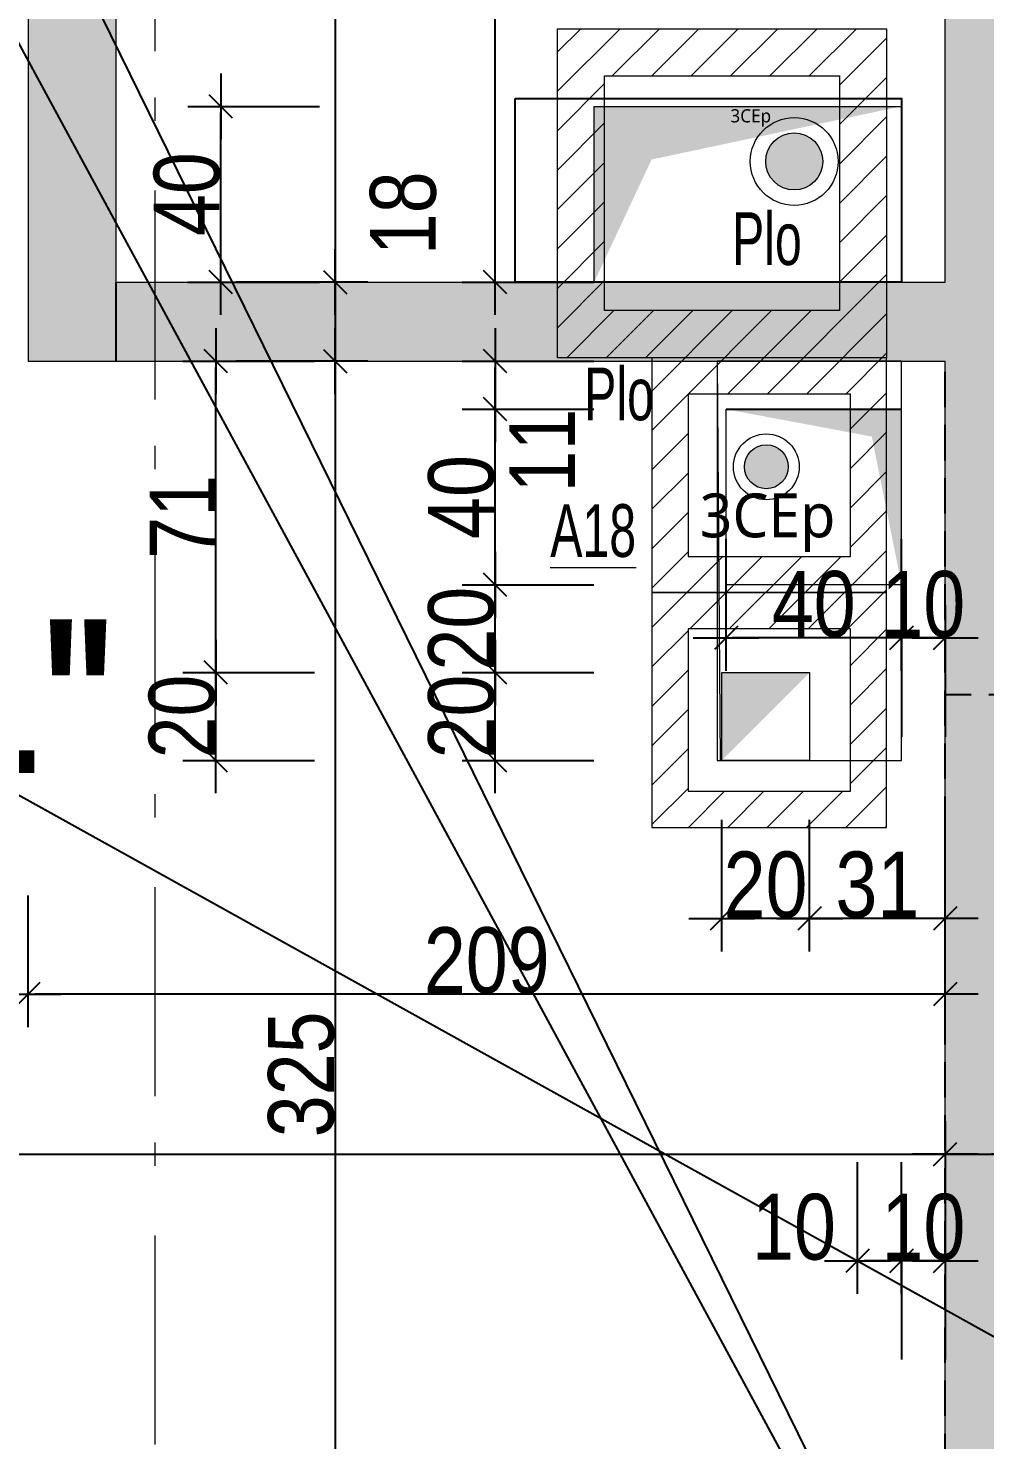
# Model space of a CAD drawing. Header units: centimetres. Extents: x -10252 to 0, y 2374 to 6574.
# Drawn here: x -6793.7 to -6575.7, y 4379.6 to 4701.3 of the extents above; entities that cross this region are included whole.
import ezdxf
from ezdxf.enums import TextEntityAlignment as Align

# ---------------------------------------------------------------- set-up
doc = ezdxf.new("R2010")
doc.units = ezdxf.units.CM
doc.header["$LTSCALE"] = 12.7
doc.header["$PDMODE"] = 1
doc.header["$PDSIZE"] = -2
doc.linetypes.add('CACHEX2', pattern=[19.05, 12.7, -6.35])
doc.linetypes.add('Style de ligne -6', pattern=[2.08328, 1.25, -0.41656, 0.13886, -0.27786])
for name, color, linetype in [('01_cote_gen', 4, 'Continuous'), ('01_murs_sup', 2, 'CACHEX2'), ('01_poch_murs', 253, 'Continuous'), ('01_poch_poteaux', 250, 'Continuous'), ('01_resv', 32, 'Continuous'), ('01_texte', 230, 'Continuous'), ('AA_COTES', 2, 'Continuous'), ('prlm-GT', 242, 'Continuous')]:
    doc.layers.add(name, color=color, linetype=linetype)
for name, color, linetype, lineweight in [('01_murs_coup', 5, 'Continuous', 60), ('01_résv', 32, 'Continuous', 9), ('B Général', 7, 'Continuous', 5)]:
    doc.layers.add(name, color=color, linetype=linetype, lineweight=lineweight)
doc.styles.add('impact', font='impact.ttf')
doc.styles.add('prlm-chauff', font='trebucbi.ttf', dxfattribs={"height": 18})
doc.styles.add('STYLE2', font='ARIALN.TTF')
doc.dimstyles.new('JB50', dxfattribs={"dimscale": 0.1, "dimtxt": 150, "dimasz": 15, "dimexe": 0.1, "dimexo": 0.1, "dimgap": 0.09, "dimtad": 1, "dimdec": 1, "dimdsep": 46, "dimtxsty": 'STYLE2', "dimblk1": 'BOND_G', "dimblk2": 'BOND_D', "dimsah": 1, "dimcen": 1.5, "dimdle": 0.01, "dimse1": 1, "dimse2": 1, "dimclrd": 4, "dimclre": 2, "dimclrt": 6, "dimazin": 2, "dimtfac": 2.333333, "dimtdec": 1, "dimtix": 1, "dimtmove": 2, "dimatfit": 3, "dimldrblk": 'BOND_G', "dimfxl": 1, "dimtolj": 1, "dimtzin": 0, "dimarcsym": 0})

# ---------------------------------------------------------------- blocks, each defined once
blk = doc.blocks.new('BOND_G')
at = {"layer": 'AA_COTES', "color": 0}
for p, q in [((0, -5), (0, 15)), ((5, 0), (-5, 0)), ((1.77, 1.77), (-1.77, -1.77))]:
    blk.add_line(p, q, dxfattribs=at)
blk = doc.blocks.new('BOND_D')
at = {"layer": 'AA_COTES', "color": 0}
for p, q in [((0, 5), (0, -15)), ((5, 0), (-5, 0)), ((-1.77, -1.77), (1.77, 1.77))]:
    blk.add_line(p, q, dxfattribs=at)
blk = doc.blocks.new('*D1576')
at = {"layer": '01_cote_gen', "color": 4, "lineweight": -2, "transparency": 16777216}
blk.add_line((-7378.25, 4444.72), (-6586.24, 4444.72), dxfattribs=at)
at = {"layer": 'Defpoints', "color": 0, "transparency": 16777216}
for p in [(-7379.75, 4468.4), (-6584.74, 4444.72), (-6584.74, 4444.72)]:
    blk.add_point(p, dxfattribs=at)
at = {"layer": '01_cote_gen', "color": 4, "lineweight": -2, "transparency": 16777216, "xscale": 1.5, "yscale": 1.5, "zscale": 1.5, "rotation": 180}
blk.add_blockref('BOND_G', (-7379.75, 4444.72), dxfattribs=at)
at = {"layer": '01_cote_gen', "color": 4, "lineweight": -2, "transparency": 16777216, "xscale": 1.5, "yscale": 1.5, "zscale": 1.5}
blk.add_blockref('BOND_D', (-6584.74, 4444.72), dxfattribs=at)
at = {"layer": '01_cote_gen', "color": 6, "transparency": 16777216, "insert": (-6982.25, 4452.39), "char_height": 15, "attachment_point": 5, "style": 'STYLE2'}
blk.add_mtext('\\A1;795', dxfattribs=at)
blk = doc.blocks.new('*D1577')
at = {"layer": '01_cote_gen', "color": 4, "lineweight": -2, "transparency": 16777216}
blk.add_line((-6583.24, 4444.72), (-6568.24, 4444.72), dxfattribs=at)
at = {"layer": 'Defpoints', "color": 0, "transparency": 16777216}
for p in [(-6566.74, 4479.59), (-6584.74, 4444.72), (-6566.74, 4444.72)]:
    blk.add_point(p, dxfattribs=at)
at = {"layer": '01_cote_gen', "color": 4, "lineweight": -2, "transparency": 16777216, "xscale": 1.5, "yscale": 1.5, "zscale": 1.5, "rotation": 180}
blk.add_blockref('BOND_G', (-6584.74, 4444.72), dxfattribs=at)
at = {"layer": '01_cote_gen', "color": 4, "lineweight": -2, "transparency": 16777216, "xscale": 1.5, "yscale": 1.5, "zscale": 1.5}
blk.add_blockref('BOND_D', (-6566.74, 4444.72), dxfattribs=at)
at = {"layer": '01_cote_gen', "color": 6, "transparency": 16777216, "insert": (-6544.15, 4430.11), "char_height": 15, "attachment_point": 5, "style": 'STYLE2'}
blk.add_mtext('\\A1;18', dxfattribs=at)
blk = doc.blocks.new('*D1592')
at = {"layer": '01_cote_gen', "color": 4, "lineweight": -2, "transparency": 16777216}
blk.add_line((-6723.81, 5468.71), (-6723.81, 4644.94), dxfattribs=at)
at = {"layer": 'Defpoints', "color": 0, "transparency": 16777216}
for p in [(-6773.74, 5470.21), (-6727.79, 4643.44), (-6723.81, 4643.44)]:
    blk.add_point(p, dxfattribs=at)
at = {"layer": '01_cote_gen', "color": 4, "lineweight": -2, "transparency": 16777216, "xscale": 1.5, "yscale": 1.5, "zscale": 1.5}
for name, p, rotation in [('BOND_G', (-6723.81, 5470.21), 90), ('BOND_D', (-6723.81, 4643.44), 270)]:
    blk.add_blockref(name, p, dxfattribs=dict(at, rotation=rotation))
at = {"layer": '01_cote_gen', "color": 6, "transparency": 16777216, "insert": (-6731.48, 5056.83), "char_height": 15, "attachment_point": 5, "rotation": 90, "style": 'STYLE2'}
blk.add_mtext('\\A1;826.8', dxfattribs=at)
blk = doc.blocks.new('*D1593')
at = {"layer": '01_cote_gen', "color": 4, "lineweight": -2, "transparency": 16777216}
blk.add_line((-6723.81, 4641.94), (-6723.81, 4626.94), dxfattribs=at)
at = {"layer": 'Defpoints', "color": 0, "transparency": 16777216}
for p in [(-6727.79, 4643.44), (-6723.81, 4625.44), (-6723.81, 4625.44)]:
    blk.add_point(p, dxfattribs=at)
at = {"layer": '01_cote_gen', "color": 4, "lineweight": -2, "transparency": 16777216, "xscale": 1.5, "yscale": 1.5, "zscale": 1.5}
for name, p, rotation in [('BOND_G', (-6723.81, 4643.44), 90), ('BOND_D', (-6723.81, 4625.44), 270)]:
    blk.add_blockref(name, p, dxfattribs=dict(at, rotation=rotation))
at = {"layer": '01_cote_gen', "color": 6, "transparency": 16777216, "insert": (-6708.25, 4659.1), "char_height": 15, "attachment_point": 5, "rotation": 90, "style": 'STYLE2'}
blk.add_mtext('\\A1;18', dxfattribs=at)
blk = doc.blocks.new('*D1594')
at = {"layer": '01_cote_gen', "color": 4, "lineweight": -2, "transparency": 16777216}
blk.add_line((-6723.81, 4623.94), (-6723.81, 4301.89), dxfattribs=at)
at = {"layer": 'Defpoints', "color": 0, "transparency": 16777216}
for p in [(-6723.81, 4625.44), (-6756.02, 4300.39), (-6723.81, 4300.39)]:
    blk.add_point(p, dxfattribs=at)
at = {"layer": '01_cote_gen', "color": 4, "lineweight": -2, "transparency": 16777216, "xscale": 1.5, "yscale": 1.5, "zscale": 1.5}
for name, p, rotation in [('BOND_G', (-6723.81, 4625.44), 90), ('BOND_D', (-6723.81, 4300.39), 270)]:
    blk.add_blockref(name, p, dxfattribs=dict(at, rotation=rotation))
at = {"layer": '01_cote_gen', "color": 6, "transparency": 16777216, "insert": (-6731.48, 4462.91), "char_height": 15, "attachment_point": 5, "rotation": 90, "style": 'STYLE2'}
blk.add_mtext('\\A1;325', dxfattribs=at)
blk = doc.blocks.new('*D1604')
at = {"layer": '01_cote_gen', "color": 4, "lineweight": -2, "transparency": 16777216}
blk.add_line((-6586.24, 4481.15), (-6792.24, 4481.15), dxfattribs=at)
at = {"layer": 'Defpoints', "color": 0, "transparency": 16777216}
for p in [(-6793.74, 4625.44), (-6584.74, 4513.39), (-6793.74, 4481.15)]:
    blk.add_point(p, dxfattribs=at)
at = {"layer": '01_cote_gen', "color": 4, "lineweight": -2, "transparency": 16777216, "xscale": 1.5, "yscale": 1.5, "zscale": 1.5, "rotation": 180}
blk.add_blockref('BOND_D', (-6793.74, 4481.15), dxfattribs=at)
at = {"layer": '01_cote_gen', "color": 4, "lineweight": -2, "transparency": 16777216, "xscale": 1.5, "yscale": 1.5, "zscale": 1.5}
blk.add_blockref('BOND_G', (-6584.74, 4481.15), dxfattribs=at)
at = {"layer": '01_cote_gen', "color": 6, "transparency": 16777216, "insert": (-6689.24, 4488.82), "char_height": 15, "attachment_point": 5, "style": 'STYLE2'}
blk.add_mtext('\\A1;209', dxfattribs=at)
blk = doc.blocks.new('*D1625')
at = {"layer": '01_cote_gen', "color": 4, "lineweight": -2, "transparency": 16777216}
blk.add_line((-6687.32, 4644.94), (-6687.32, 4907.89), dxfattribs=at)
at = {"layer": 'Defpoints', "color": 0, "transparency": 16777216}
for p in [(-6687.32, 4909.39), (-6584.74, 4909.39), (-6650.28, 4643.44)]:
    blk.add_point(p, dxfattribs=at)
at = {"layer": '01_cote_gen', "color": 4, "lineweight": -2, "transparency": 16777216, "xscale": 1.5, "yscale": 1.5, "zscale": 1.5}
for name, p, rotation in [('BOND_D', (-6687.32, 4909.39), 90), ('BOND_G', (-6687.32, 4643.44), 270)]:
    blk.add_blockref(name, p, dxfattribs=dict(at, rotation=rotation))
at = {"layer": '01_cote_gen', "color": 6, "transparency": 16777216, "insert": (-6694.99, 4776.41), "char_height": 15, "attachment_point": 5, "rotation": 90, "style": 'STYLE2'}
blk.add_mtext('\\A1;266', dxfattribs=at)
blk = doc.blocks.new('*D1641')
at = {"layer": '01_cote_gen', "color": 4, "lineweight": -2, "transparency": 16777216}
for p, q in [((-7175.49, 5398.73), (-7144.85, 5342.15)), ((-6558.94, 4260.41), (-7144.13, 5340.83))]:
    blk.add_line(p, q, dxfattribs=at)
at = {"layer": 'Defpoints', "color": 0, "transparency": 16777216}
for p in [(-7144.13, 5340.83), (-6558.94, 4260.41)]:
    blk.add_point(p, dxfattribs=at)
at = {"layer": '01_cote_gen', "color": 4, "lineweight": -2, "transparency": 16777216, "xscale": 1.5, "yscale": 1.5, "zscale": 1.5, "rotation": 298.4413128251583}
blk.add_blockref('BOND_D', (-7144.13, 5340.83), dxfattribs=at)
at = {"layer": '01_cote_gen', "color": 6, "transparency": 16777216, "insert": (-7153.79, 5374.75), "char_height": 15, "attachment_point": 5, "rotation": 298.4413, "style": 'STYLE2'}
blk.add_mtext('\\A1;R1228.7', dxfattribs=at)
blk = doc.blocks.new('*D1642')
at = {"layer": '01_cote_gen', "color": 4, "lineweight": -2, "transparency": 16777216}
for p, q in [((-7137.01, 5436.6), (-7108.63, 5378.86)), ((-6558.94, 4260.41), (-7107.96, 5377.51))]:
    blk.add_line(p, q, dxfattribs=at)
at = {"layer": 'Defpoints', "color": 0, "transparency": 16777216}
for p in [(-7107.96, 5377.51), (-6558.94, 4260.41)]:
    blk.add_point(p, dxfattribs=at)
at = {"layer": '01_cote_gen', "color": 4, "lineweight": -2, "transparency": 16777216, "xscale": 1.5, "yscale": 1.5, "zscale": 1.5, "rotation": 296.1726610653678}
blk.add_blockref('BOND_D', (-7107.96, 5377.51), dxfattribs=at)
at = {"layer": '01_cote_gen', "color": 6, "transparency": 16777216, "insert": (-7116.38, 5411.73), "char_height": 15, "attachment_point": 5, "rotation": 296.1727, "style": 'STYLE2'}
blk.add_mtext('\\A1;R1244.7', dxfattribs=at)
blk = doc.blocks.new('*D1489')
at = {"layer": '01_cote_gen', "color": 4, "lineweight": -2, "transparency": 16777216}
blk.add_line((-7148.56, 4626.94), (-7148.56, 5024.92), dxfattribs=at)
at = {"layer": 'Defpoints', "color": 0, "transparency": 16777216}
for p in [(-7148.56, 5026.42), (-7081.26, 5026.42), (-6793.74, 4625.44)]:
    blk.add_point(p, dxfattribs=at)
at = {"layer": '01_cote_gen', "color": 4, "lineweight": -2, "transparency": 16777216, "xscale": 1.5, "yscale": 1.5, "zscale": 1.5}
for name, p, rotation in [('BOND_D', (-7148.56, 5026.42), 90), ('BOND_G', (-7148.56, 4625.44), 270)]:
    blk.add_blockref(name, p, dxfattribs=dict(at, rotation=rotation))
at = {"layer": '01_cote_gen', "color": 6, "transparency": 16777216, "insert": (-7156.22, 4825.93), "char_height": 15, "attachment_point": 5, "rotation": 90, "style": 'STYLE2'}
blk.add_mtext('\\A1;401', dxfattribs=at)
blk = doc.blocks.new('*D1327')
at = {"layer": '01_cote_gen', "color": 4, "lineweight": -2, "transparency": 16777216}
blk.add_line((-6663.24, 4740.65), (-6596.24, 4740.65), dxfattribs=at)
at = {"layer": 'Defpoints', "color": 0, "transparency": 16777216}
for p in [(-6594.74, 4740.65), (-6664.74, 4683.47), (-6594.74, 4683.47)]:
    blk.add_point(p, dxfattribs=at)
at = {"layer": '01_cote_gen', "color": 4, "lineweight": -2, "transparency": 16777216, "xscale": 1.5, "yscale": 1.5, "zscale": 1.5, "rotation": 180}
blk.add_blockref('BOND_G', (-6664.74, 4740.65), dxfattribs=at)
at = {"layer": '01_cote_gen', "color": 4, "lineweight": -2, "transparency": 16777216, "xscale": 1.5, "yscale": 1.5, "zscale": 1.5}
blk.add_blockref('BOND_D', (-6594.74, 4740.65), dxfattribs=at)
at = {"layer": '01_cote_gen', "color": 6, "transparency": 16777216, "insert": (-6629.74, 4748.32), "char_height": 15, "attachment_point": 5, "style": 'STYLE2'}
blk.add_mtext('\\A1;70', dxfattribs=at)
blk = doc.blocks.new('*D1491')
at = {"layer": '01_cote_gen', "color": 4, "lineweight": -2, "transparency": 16777216}
blk.add_line((-6749.87, 4644.94), (-6749.87, 4681.97), dxfattribs=at)
at = {"layer": 'Defpoints', "color": 0, "transparency": 16777216}
for p in [(-6749.87, 4683.47), (-6594.74, 4683.47), (-6615.23, 4643.44)]:
    blk.add_point(p, dxfattribs=at)
at = {"layer": '01_cote_gen', "color": 4, "lineweight": -2, "transparency": 16777216, "xscale": 1.5, "yscale": 1.5, "zscale": 1.5}
for name, p, rotation in [('BOND_D', (-6749.87, 4683.47), 90), ('BOND_G', (-6749.87, 4643.44), 270)]:
    blk.add_blockref(name, p, dxfattribs=dict(at, rotation=rotation))
at = {"layer": '01_cote_gen', "color": 6, "transparency": 16777216, "insert": (-6757.54, 4663.46), "char_height": 15, "attachment_point": 5, "rotation": 90, "style": 'STYLE2'}
blk.add_mtext('\\A1;40', dxfattribs=at)
blk = doc.blocks.new('*D1492')
at = {"layer": '01_cote_gen', "color": 4, "lineweight": -2, "transparency": 16777216}
for p, q in [((-6596.2, 4420.41), (-6597.7, 4420.41)), ((-6584.74, 4420.41), (-6594.7, 4420.41)), ((-6583.24, 4420.41), (-6581.74, 4420.41))]:
    blk.add_line(p, q, dxfattribs=at)
at = {"layer": 'Defpoints', "color": 0, "transparency": 16777216}
for p in [(-6594.7, 4504.47), (-6584.74, 4498.97), (-6594.7, 4420.41)]:
    blk.add_point(p, dxfattribs=at)
at = {"layer": '01_cote_gen', "color": 4, "lineweight": -2, "transparency": 16777216, "xscale": 1.5, "yscale": 1.5, "zscale": 1.5}
blk.add_blockref('BOND_D', (-6594.7, 4420.41), dxfattribs=at)
at = {"layer": '01_cote_gen', "color": 4, "lineweight": -2, "transparency": 16777216, "xscale": 1.5, "yscale": 1.5, "zscale": 1.5, "rotation": 180}
blk.add_blockref('BOND_G', (-6584.74, 4420.41), dxfattribs=at)
at = {"layer": '01_cote_gen', "color": 6, "transparency": 16777216, "insert": (-6589.72, 4428.08), "char_height": 15, "attachment_point": 5, "style": 'STYLE2'}
blk.add_mtext('\\A1;10', dxfattribs=at)
blk = doc.blocks.new('*D1493')
at = {"layer": '01_cote_gen', "color": 4, "lineweight": -2, "transparency": 16777216}
blk.add_line((-6596.2, 4420.41), (-6603.24, 4420.41), dxfattribs=at)
at = {"layer": 'Defpoints', "color": 0, "transparency": 16777216}
for p in [(-6604.74, 4504.47), (-6594.7, 4504.47), (-6604.74, 4420.41)]:
    blk.add_point(p, dxfattribs=at)
at = {"layer": '01_cote_gen', "color": 4, "lineweight": -2, "transparency": 16777216, "xscale": 1.5, "yscale": 1.5, "zscale": 1.5, "rotation": 180}
blk.add_blockref('BOND_D', (-6604.74, 4420.41), dxfattribs=at)
at = {"layer": '01_cote_gen', "color": 4, "lineweight": -2, "transparency": 16777216, "xscale": 1.5, "yscale": 1.5, "zscale": 1.5}
blk.add_blockref('BOND_G', (-6594.7, 4420.41), dxfattribs=at)
at = {"layer": '01_cote_gen', "color": 6, "transparency": 16777216, "insert": (-6619.22, 4428.08), "char_height": 15, "attachment_point": 5, "style": 'STYLE2'}
blk.add_mtext('\\A1;10', dxfattribs=at)
blk = doc.blocks.new('*D1328')
at = {"layer": '01_cote_gen', "color": 4, "lineweight": -2, "transparency": 16777216}
blk.add_line((-6586.24, 4498.4), (-6614.2, 4498.4), dxfattribs=at)
at = {"layer": 'Defpoints', "color": 0, "transparency": 16777216}
for p in [(-6615.7, 4522.05), (-6584.74, 4511.79), (-6615.7, 4498.4)]:
    blk.add_point(p, dxfattribs=at)
at = {"layer": '01_cote_gen', "color": 4, "lineweight": -2, "transparency": 16777216, "xscale": 1.5, "yscale": 1.5, "zscale": 1.5, "rotation": 180}
blk.add_blockref('BOND_D', (-6615.7, 4498.4), dxfattribs=at)
at = {"layer": '01_cote_gen', "color": 4, "lineweight": -2, "transparency": 16777216, "xscale": 1.5, "yscale": 1.5, "zscale": 1.5}
blk.add_blockref('BOND_G', (-6584.74, 4498.4), dxfattribs=at)
at = {"layer": '01_cote_gen', "color": 6, "transparency": 16777216, "insert": (-6600.22, 4506.07), "char_height": 15, "attachment_point": 5, "style": 'STYLE2'}
blk.add_mtext('\\A1;31', dxfattribs=at)
blk = doc.blocks.new('*D1329')
at = {"layer": '01_cote_gen', "color": 4, "lineweight": -2, "transparency": 16777216}
blk.add_line((-6617.2, 4498.4), (-6634.2, 4498.4), dxfattribs=at)
at = {"layer": 'Defpoints', "color": 0, "transparency": 16777216}
for p in [(-6635.7, 4532.29), (-6615.7, 4526.92), (-6635.7, 4498.4)]:
    blk.add_point(p, dxfattribs=at)
at = {"layer": '01_cote_gen', "color": 4, "lineweight": -2, "transparency": 16777216, "xscale": 1.5, "yscale": 1.5, "zscale": 1.5, "rotation": 180}
blk.add_blockref('BOND_D', (-6635.7, 4498.4), dxfattribs=at)
at = {"layer": '01_cote_gen', "color": 4, "lineweight": -2, "transparency": 16777216, "xscale": 1.5, "yscale": 1.5, "zscale": 1.5}
blk.add_blockref('BOND_G', (-6615.7, 4498.4), dxfattribs=at)
at = {"layer": '01_cote_gen', "color": 6, "transparency": 16777216, "insert": (-6625.7, 4506.07), "char_height": 15, "attachment_point": 5, "style": 'STYLE2'}
blk.add_mtext('\\A1;20', dxfattribs=at)
blk = doc.blocks.new('*D1494')
at = {"layer": '01_cote_gen', "color": 4, "lineweight": -2, "transparency": 16777216}
blk.add_line((-6751, 4535.94), (-6751, 4552.94), dxfattribs=at)
at = {"layer": 'Defpoints', "color": 0, "transparency": 16777216}
for p in [(-6751, 4554.44), (-6615.39, 4554.44), (-6615.39, 4534.44)]:
    blk.add_point(p, dxfattribs=at)
at = {"layer": '01_cote_gen', "color": 4, "lineweight": -2, "transparency": 16777216, "xscale": 1.5, "yscale": 1.5, "zscale": 1.5}
for name, p, rotation in [('BOND_D', (-6751, 4554.44), 90), ('BOND_G', (-6751, 4534.44), 270)]:
    blk.add_blockref(name, p, dxfattribs=dict(at, rotation=rotation))
at = {"layer": '01_cote_gen', "color": 6, "transparency": 16777216, "insert": (-6758.67, 4544.44), "char_height": 15, "attachment_point": 5, "rotation": 90, "style": 'STYLE2'}
blk.add_mtext('\\A1;20', dxfattribs=at)
blk = doc.blocks.new('*D1330')
at = {"layer": '01_cote_gen', "color": 4, "lineweight": -2, "transparency": 16777216}
blk.add_line((-6751, 4555.94), (-6751, 4623.94), dxfattribs=at)
at = {"layer": 'Defpoints', "color": 0, "transparency": 16777216}
for p in [(-6751, 4625.44), (-6746.31, 4625.44), (-6737.19, 4554.44)]:
    blk.add_point(p, dxfattribs=at)
at = {"layer": '01_cote_gen', "color": 4, "lineweight": -2, "transparency": 16777216, "xscale": 1.5, "yscale": 1.5, "zscale": 1.5}
for name, p, rotation in [('BOND_D', (-6751, 4625.44), 90), ('BOND_G', (-6751, 4554.44), 270)]:
    blk.add_blockref(name, p, dxfattribs=dict(at, rotation=rotation))
at = {"layer": '01_cote_gen', "color": 6, "transparency": 16777216, "insert": (-6758.54, 4589.94), "char_height": 15, "attachment_point": 5, "rotation": 90, "style": 'STYLE2'}
blk.add_mtext('\\A1;71', dxfattribs=at)
blk = doc.blocks.new('*D2000')
at = {"layer": '01_resv', "color": 4, "lineweight": -2, "ltscale": 2, "transparency": 16777216}
for p, q in [((-6596.24, 4562.34), (-6597.74, 4562.34)), ((-6584.77, 4562.34), (-6594.74, 4562.34)), ((-6583.27, 4562.34), (-6581.77, 4562.34))]:
    blk.add_line(p, q, dxfattribs=at)
at = {"layer": 'Defpoints', "color": 0, "ltscale": 2, "transparency": 16777216}
for p in [(-6594.74, 4567.34), (-6584.77, 4569.46), (-6594.74, 4562.34)]:
    blk.add_point(p, dxfattribs=at)
at = {"layer": '01_resv', "color": 4, "lineweight": -2, "ltscale": 2, "transparency": 16777216, "xscale": 1.5, "yscale": 1.5, "zscale": 1.5}
blk.add_blockref('BOND_D', (-6594.74, 4562.34), dxfattribs=at)
at = {"layer": '01_resv', "color": 4, "lineweight": -2, "ltscale": 2, "transparency": 16777216, "xscale": 1.5, "yscale": 1.5, "zscale": 1.5, "rotation": 180}
blk.add_blockref('BOND_G', (-6584.77, 4562.34), dxfattribs=at)
at = {"layer": '01_resv', "color": 6, "ltscale": 2, "transparency": 16777216, "insert": (-6589.75, 4570), "char_height": 15, "attachment_point": 5, "style": 'STYLE2'}
blk.add_mtext('\\A1;10', dxfattribs=at)
blk = doc.blocks.new('*D2001')
at = {"layer": '01_resv', "color": 4, "lineweight": -2, "ltscale": 2, "transparency": 16777216}
blk.add_line((-6596.24, 4562.34), (-6633.2, 4562.34), dxfattribs=at)
at = {"layer": 'Defpoints', "color": 0, "ltscale": 2, "transparency": 16777216}
for p in [(-6634.7, 4584.87), (-6594.74, 4574.67), (-6634.7, 4562.34)]:
    blk.add_point(p, dxfattribs=at)
at = {"layer": '01_resv', "color": 4, "lineweight": -2, "ltscale": 2, "transparency": 16777216, "xscale": 1.5, "yscale": 1.5, "zscale": 1.5, "rotation": 180}
blk.add_blockref('BOND_D', (-6634.7, 4562.34), dxfattribs=at)
at = {"layer": '01_resv', "color": 4, "lineweight": -2, "ltscale": 2, "transparency": 16777216, "xscale": 1.5, "yscale": 1.5, "zscale": 1.5}
blk.add_blockref('BOND_G', (-6594.74, 4562.34), dxfattribs=at)
at = {"layer": '01_resv', "color": 6, "ltscale": 2, "transparency": 16777216, "insert": (-6614.72, 4570), "char_height": 15, "attachment_point": 5, "style": 'STYLE2'}
blk.add_mtext('\\A1;40', dxfattribs=at)
blk = doc.blocks.new('*D2002')
at = {"layer": '01_resv', "color": 4, "lineweight": -2, "ltscale": 2, "transparency": 16777216}
blk.add_line((-6687.32, 4535.94), (-6687.32, 4552.94), dxfattribs=at)
at = {"layer": 'Defpoints', "color": 0, "ltscale": 2, "transparency": 16777216}
for p in [(-6687.32, 4554.44), (-6615.7, 4554.44), (-6615.39, 4534.44)]:
    blk.add_point(p, dxfattribs=at)
at = {"layer": '01_resv', "color": 4, "lineweight": -2, "ltscale": 2, "transparency": 16777216, "xscale": 1.5, "yscale": 1.5, "zscale": 1.5}
for name, p, rotation in [('BOND_D', (-6687.32, 4554.44), 90), ('BOND_G', (-6687.32, 4534.44), 270)]:
    blk.add_blockref(name, p, dxfattribs=dict(at, rotation=rotation))
at = {"layer": '01_resv', "color": 6, "ltscale": 2, "transparency": 16777216, "insert": (-6694.99, 4544.44), "char_height": 15, "attachment_point": 5, "rotation": 90, "style": 'STYLE2'}
blk.add_mtext('\\A1;20', dxfattribs=at)
blk = doc.blocks.new('*D2003')
at = {"layer": '01_resv', "color": 4, "lineweight": -2, "ltscale": 2, "transparency": 16777216}
blk.add_line((-6687.32, 4575.96), (-6687.32, 4612.96), dxfattribs=at)
at = {"layer": 'Defpoints', "color": 0, "ltscale": 2, "transparency": 16777216}
for p in [(-6687.32, 4614.46), (-6628.25, 4614.46), (-6628.25, 4574.46)]:
    blk.add_point(p, dxfattribs=at)
at = {"layer": '01_resv', "color": 4, "lineweight": -2, "ltscale": 2, "transparency": 16777216, "xscale": 1.5, "yscale": 1.5, "zscale": 1.5}
for name, p, rotation in [('BOND_D', (-6687.32, 4614.46), 90), ('BOND_G', (-6687.32, 4574.46), 270)]:
    blk.add_blockref(name, p, dxfattribs=dict(at, rotation=rotation))
at = {"layer": '01_resv', "color": 6, "ltscale": 2, "transparency": 16777216, "insert": (-6694.99, 4594.46), "char_height": 15, "attachment_point": 5, "rotation": 90, "style": 'STYLE2'}
blk.add_mtext('\\A1;40', dxfattribs=at)
blk = doc.blocks.new('*D2004')
at = {"layer": '01_resv', "color": 4, "lineweight": -2, "ltscale": 2, "transparency": 16777216}
blk.add_line((-6687.32, 4555.94), (-6687.32, 4572.96), dxfattribs=at)
at = {"layer": 'Defpoints', "color": 0, "ltscale": 2, "transparency": 16777216}
for p in [(-6687.32, 4574.46), (-6674.78, 4574.46), (-6674.78, 4554.44)]:
    blk.add_point(p, dxfattribs=at)
at = {"layer": '01_resv', "color": 4, "lineweight": -2, "ltscale": 2, "transparency": 16777216, "xscale": 1.5, "yscale": 1.5, "zscale": 1.5}
for name, p, rotation in [('BOND_D', (-6687.32, 4574.46), 90), ('BOND_G', (-6687.32, 4554.44), 270)]:
    blk.add_blockref(name, p, dxfattribs=dict(at, rotation=rotation))
at = {"layer": '01_resv', "color": 6, "ltscale": 2, "transparency": 16777216, "insert": (-6694.99, 4564.45), "char_height": 15, "attachment_point": 5, "rotation": 90, "style": 'STYLE2'}
blk.add_mtext('\\A1;20', dxfattribs=at)
blk = doc.blocks.new('*D2005')
at = {"layer": '01_resv', "color": 4, "lineweight": -2, "ltscale": 2, "transparency": 16777216}
blk.add_line((-6687.32, 4615.96), (-6687.32, 4623.94), dxfattribs=at)
at = {"layer": 'Defpoints', "color": 0, "ltscale": 2, "transparency": 16777216}
for p in [(-6687.32, 4625.44), (-6682.47, 4625.44), (-6682.47, 4614.46)]:
    blk.add_point(p, dxfattribs=at)
at = {"layer": '01_resv', "color": 4, "lineweight": -2, "ltscale": 2, "transparency": 16777216, "xscale": 1.5, "yscale": 1.5, "zscale": 1.5}
for name, p, rotation in [('BOND_D', (-6687.32, 4625.44), 90), ('BOND_G', (-6687.32, 4614.46), 270)]:
    blk.add_blockref(name, p, dxfattribs=dict(at, rotation=rotation))
at = {"layer": '01_resv', "color": 6, "ltscale": 2, "transparency": 16777216, "insert": (-6676.6, 4605.04), "char_height": 15, "attachment_point": 5, "rotation": 90, "style": 'STYLE2'}
blk.add_mtext('\\A1;11', dxfattribs=at)

msp = doc.modelspace()

# ---------------------------------------------------------------- hatches: boundary and pattern name
at = {"layer": '01_poch_murs', "ltscale": 2}
h = msp.add_hatch(color=256, dxfattribs=at)
h.dxf.hatch_style = 1
h.paths.add_polyline_path([(-6025.74, 5504.38), (-6501.78, 5504.38), (-6501.78, 5488.38), (-6041.74, 5488.38), (-6041.74, 5444.37), (-6025.74, 5444.37)])
h.paths.add_polyline_path([(-6602.18, 5495.43), (-6602.34, 5504.38, 0.058708), (-6890.27, 5460.22), (-6885.39, 5444.97, -0.019162), (-6793.74, 5466.49), (-6793.74, 4625.44), (-6773.74, 4625.44), (-6773.74, 4643.44), (-6773.74, 5470.21, -0.035144), (-6602.18, 5488.37)])
h.paths.add_polyline_path([(-6980.64, 5414.5), (-6985.52, 5429.76, 0.053996), (-7225.99, 5311.31), (-7216.87, 5298.14, -0.053733)])
h.paths.add_polyline_path([(-7379.75, 5174.76, -0.021275), (-7299.08, 5241.21), (-7308.2, 5254.37, 0.022844), (-7395.75, 5181.87), (-7395.75, 4968.4), (-7379.75, 4968.4)])
h.paths.add_polyline_path([(-6025.74, 5144.37), (-6041.74, 5144.37), (-6041.74, 4909.39), (-6025.74, 4909.39)])
h = msp.add_hatch(color=256, dxfattribs=at)
h.dxf.hatch_style = 1
h.paths.add_polyline_path([(-6391.74, 4533.39), (-6226.74, 4533.39), (-6226.74, 4330.39), (-6206.74, 4330.39), (-6206.74, 4555.39), (-6226.74, 4555.39), (-6226.74, 4549.39), (-6566.74, 4549.39), (-6566.74, 4889.39), (-6226.74, 4889.39), (-6226.74, 4688.39), (-6191.74, 4688.39), (-6191.74, 4708.39), (-6206.74, 4708.39), (-6206.74, 4909.39), (-6584.74, 4909.39), (-6584.74, 4643.44), (-6773.74, 4643.44), (-6773.74, 4625.44), (-6584.74, 4625.44), (-6584.74, 4454), (-6566.74, 4454), (-6566.74, 4529.39), (-6493.74, 4529.39), (-6493.74, 4454), (-6475.74, 4454), (-6475.74, 4529.39), (-6411.74, 4529.39), (-6411.74, 4454), (-6391.74, 4454)])
h.paths.add_polyline_path([(-6391.74, 4454), (-6411.74, 4454), (-6411.74, 4350.39), (-6411.74, 4350.39), (-6475.74, 4350.39), (-6475.74, 4454), (-6493.74, 4454), (-6493.74, 4350.39), (-6493.74, 4350.39), (-6566.74, 4350.39), (-6566.74, 4454), (-6584.74, 4454), (-6584.74, 4300.39), (-6825.74, 4300.39), (-6825.74, 4282.39), (-6566.74, 4282.39), (-6566.74, 4330.39), (-6566.74, 4330.39), (-6391.74, 4330.39)])
at = {"layer": '01_poch_murs'}
h = msp.add_hatch(dxfattribs=at)
h.set_pattern_fill('ANSI32', color=256, scale=5)
h.set_pattern_definition([(45, (-11226.703, 0), (-33.67596, 33.67596), []), (45, (-11204.25, 0), (-33.67596, 33.67596), [])])
h.paths.add_polyline_path([(-5614.74, 4282.39), (-5663.74, 4282.39), (-6076.74, 4282.39), (-6076.74, 4291.31), (-6214.78, 4291.31), (-6214.78, 4152.39), (-5794.34, 4152.39), (-5691.14, 4152.39), (-5614.74, 4152.39)])
h.paths.add_polyline_path([(-6041.74, 4428.39), (-6076.74, 4428.39), (-6076.74, 4433.39), (-6041.74, 4433.39), (-6041.74, 4533.39), (-6076.74, 4533.39), (-6076.74, 4538.39), (-6041.74, 4538.39), (-6041.74, 4578.39), (-6076.74, 4578.39), (-6076.74, 4583.39), (-6041.74, 4583.39), (-6041.74, 4688.39), (-6089.74, 4688.39), (-6191.74, 4688.39), (-6206.74, 4688.39), (-6206.74, 4555.39), (-6206.74, 4330.39), (-6214.78, 4330.39), (-6214.78, 4291.31), (-6076.74, 4291.31), (-6076.74, 4300.39), (-6041.74, 4300.39), (-6041.74, 4340.39), (-6076.74, 4340.39), (-6076.74, 4345.39), (-6041.74, 4345.39)])
h.paths.add_polyline_path([(-6214.78, 4330.39), (-6226.74, 4330.39), (-6391.74, 4330.39), (-6566.74, 4330.39), (-6566.74, 4291.31), (-6214.78, 4291.31)])
h.paths.add_polyline_path([(-6764.8, 4282.39), (-6825.74, 4282.39), (-6927.74, 4282.39), (-7019.74, 4282.39), (-7019.74, 3774.39), (-7019.74, 3672.39), (-7019.74, 3533.31), (-6889.74, 3533.31), (-6889.74, 3770.39), (-6889.74, 3872.39), (-6889.74, 4152.39), (-6764.8, 4152.39)])
h.paths.add_polyline_path([(-6889.74, 3261.31), (-7019.74, 3261.31), (-7019.74, 3228.38), (-6889.74, 3228.38)])
edge = h.paths.add_edge_path()
edge.add_arc((-6406.97, 4268.03), 30.98, 131.2876, 408.7124)
edge.add_line((-6386.52, 4291.31), (-6214.78, 4291.31))
edge.add_line((-6214.78, 4291.31), (-6214.78, 4152.39))
edge.add_line((-6214.78, 4152.39), (-6764.8, 4152.39))
edge.add_line((-6764.8, 4152.39), (-6764.8, 4282.39))
edge.add_line((-6764.8, 4282.39), (-6640, 4282.39))
edge.add_line((-6640, 4282.39), (-6566.74, 4282.39))
edge.add_line((-6566.74, 4282.39), (-6566.74, 4291.31))
edge.add_line((-6566.74, 4291.31), (-6427.41, 4291.31))
edge = h.paths.add_edge_path()
edge.add_arc((-6952.72, 3502.57), 30.98, 97.1799, 442.8201)
edge.add_line((-6948.85, 3533.31), (-6889.74, 3533.31))
edge.add_line((-6889.74, 3533.31), (-6889.74, 3261.31))
edge.add_line((-6889.74, 3261.31), (-7019.74, 3261.31))
edge.add_line((-7019.74, 3261.31), (-7019.74, 3265.39))
edge.add_line((-7019.74, 3265.39), (-7019.74, 3367.39))
edge.add_line((-7019.74, 3367.39), (-7019.74, 3533.31))
edge.add_line((-7019.74, 3533.31), (-6956.59, 3533.31))
at = {"layer": '01_résv'}
h = msp.add_hatch(dxfattribs=at)
h.set_pattern_fill('ANSI31', color=256, scale=2)
h.paths.add_polyline_path([(-6598.12, 4572.67), (-6651.62, 4572.67), (-6651.62, 4519.17), (-6598.12, 4519.17)])
h.paths.add_polyline_path([(-6643.37, 4527.42), (-6643.37, 4564.42), (-6606.37, 4564.42), (-6606.37, 4527.42)], flags=16)
h.paths.add_polyline_path([(-6598.12, 4626.17), (-6651.62, 4626.17), (-6651.62, 4572.67), (-6598.12, 4572.67)])
h.paths.add_polyline_path([(-6606.37, 4580.92), (-6643.37, 4580.92), (-6643.37, 4617.92), (-6606.37, 4617.92)], flags=16)
h.paths.add_polyline_path([(-6633.03, 4601.34, -1), (-6618.03, 4601.34, -1)], flags=0)
h.paths.add_polyline_path([(-6630.53, 4601.34, -1), (-6620.53, 4601.34, -1)], flags=0)
h.paths.add_polyline_path([(-6598.12, 4701.17), (-6673.12, 4701.17), (-6673.12, 4626.17), (-6598.12, 4626.17)])
h.paths.add_polyline_path([(-6608.87, 4636.92), (-6662.37, 4636.92), (-6662.37, 4690.42), (-6608.87, 4690.42)], flags=16)
h.paths.add_polyline_path([(-6629.17, 4670.91, -1), (-6609.17, 4670.91, -1)], flags=0)
h.paths.add_polyline_path([(-6625.67, 4670.91, -1), (-6612.67, 4670.91, -1)], flags=0)
h.paths.add_polyline_path([(-6641.12, 4608.57), (-6629.72, 4608.57), (-6629.72, 4614.87), (-6641.12, 4614.87)], flags=8)
h.paths.add_polyline_path([(-6634.75, 4678.14), (-6623.36, 4678.14), (-6623.36, 4684.44), (-6634.75, 4684.44)], flags=8)
h = msp.add_hatch(color=256, dxfattribs=at)
h.dxf.hatch_style = 1
h.paths.add_polyline_path([(-6625.67, 4670.91, 1), (-6612.67, 4670.91, 1)])
h.paths.add_polyline_path([(-6620.53, 4601.34, 1), (-6630.53, 4601.34, 1)])

# ---------------------------------------------------------------- linework, layer by layer
at = {"layer": '01_murs_coup', "linetype": 'Continuous', "lineweight": 18}
for p, q in [((-6773.74, 5470.21), (-6773.74, 4643.44)), ((-6793.74, 5466.49), (-6793.74, 4625.44)), ((-6584.74, 4643.44), (-6584.74, 4909.39)), ((-6773.74, 4643.44), (-6584.74, 4643.44)), ((-6793.74, 4625.44), (-6584.74, 4625.44)), ((-6584.74, 4300.39), (-6584.74, 4625.44)), ((-6584.74, 4300.39), (-6584.74, 4625.44))]:
    msp.add_line(p, q, dxfattribs=at)
at = {"layer": '01_murs_sup', "ltscale": 0.05}
for p, q in [((-6584.74, 4300.39), (-6584.74, 4625.44)), ((-6566.74, 4549.39), (-6584.74, 4549.39))]:
    msp.add_line(p, q, dxfattribs=at)
at = {"layer": '01_poch_poteaux'}
msp.add_line((-6773.74, 4643.44), (-6773.74, 4625.44), dxfattribs=at)
at = {"layer": '01_resv', "ltscale": 2}
msp.add_line((-6634.7, 4614.46), (-6594.74, 4614.46), dxfattribs=at)
for points in [[(-6634.7, 4614.46), (-6594.74, 4614.46), (-6601.49, 4608.23)], [(-6594.74, 4614.46), (-6594.7, 4574.46), (-6601.49, 4608.23)]]:
    msp.add_solid(points, dxfattribs=at)
at = {"layer": '01_résv'}
for p, q in [((-6673.12, 4701.17), (-6598.12, 4701.17)), ((-6673.12, 4626.17), (-6673.12, 4701.17)), ((-6598.12, 4701.17), (-6598.12, 4626.17)), ((-6662.37, 4690.42), (-6608.87, 4690.42)), ((-6662.37, 4636.92), (-6662.37, 4690.42)), ((-6608.87, 4690.42), (-6608.87, 4636.92)), ((-6664.74, 4683.47), (-6594.74, 4683.47)), ((-6664.74, 4643.47), (-6664.74, 4683.47)), ((-6594.74, 4683.47), (-6594.74, 4643.47)), ((-6594.74, 4643.47), (-6664.74, 4643.47)), ((-6608.87, 4636.92), (-6662.37, 4636.92)), ((-6598.12, 4626.17), (-6673.12, 4626.17)), ((-6598.12, 4626.17), (-6651.62, 4626.17)), ((-6651.62, 4626.17), (-6651.62, 4572.67)), ((-6598.12, 4572.67), (-6598.12, 4626.17)), ((-6606.37, 4617.92), (-6643.37, 4617.92)), ((-6643.37, 4617.92), (-6643.37, 4580.92)), ((-6606.37, 4580.92), (-6606.37, 4617.92)), ((-6634.7, 4574.46), (-6634.7, 4614.46)), ((-6643.37, 4580.92), (-6606.37, 4580.92)), ((-6594.7, 4574.46), (-6634.7, 4574.46)), ((-6651.62, 4572.67), (-6598.12, 4572.67)), ((-6598.12, 4572.67), (-6651.62, 4572.67)), ((-6651.62, 4572.67), (-6651.62, 4519.17)), ((-6598.12, 4519.17), (-6598.12, 4572.67)), ((-6606.37, 4564.42), (-6643.37, 4564.42)), ((-6643.37, 4564.42), (-6643.37, 4527.42)), ((-6606.37, 4527.42), (-6606.37, 4564.42)), ((-6635.7, 4534.44), (-6635.7, 4554.44)), ((-6635.7, 4554.44), (-6615.7, 4554.44)), ((-6615.7, 4554.44), (-6615.7, 4534.44)), ((-6615.7, 4534.44), (-6635.7, 4534.44)), ((-6643.37, 4527.42), (-6606.37, 4527.42)), ((-6651.62, 4519.17), (-6598.12, 4519.17))]:
    msp.add_line(p, q, dxfattribs=at)
at = {"layer": '01_résv', "linetype": 'CACHEX2', "ltscale": 0.05}
msp.add_lwpolyline([(-6682.74, 4685.26), (-6594.74, 4685.26), (-6594.74, 4643.44), (-6682.74, 4643.44)], close=True, dxfattribs=at)
at = {"layer": '01_résv'}
for points in [[(-6636.04, 4534.44), (-6594.74, 4534.44), (-6594.74, 4625.44), (-6636.74, 4625.44)], [(-6636.74, 4534.44), (-6594.74, 4534.44), (-6594.74, 4625.44), (-6636.74, 4625.44)]]:
    msp.add_lwpolyline(points, close=True, dxfattribs=at)
for centre, radius in [((-6619.17, 4670.91), 10), ((-6619.17, 4670.91), 6.5), ((-6625.53, 4601.34), 7.5), ((-6625.53, 4601.34), 5)]:
    msp.add_circle(centre, radius, dxfattribs=at)
for points in [[(-6664.74, 4643.47), (-6664.74, 4683.47), (-6651.67, 4671.35)], [(-6664.74, 4683.47), (-6594.74, 4683.47), (-6651.67, 4671.35)], [(-6635.7, 4534.44), (-6635.7, 4554.44), (-6615.7, 4554.44)]]:
    msp.add_solid(points, dxfattribs=at)
at = {"layer": '01_texte'}
msp.add_line((-6543, 4386), (-6799.5, 4528.5), dxfattribs=at)
at = {"layer": 'B Général', "color": 1, "linetype": 'Style de ligne -6', "lineweight": 13, "ltscale": 3, "true_color": 0xff0000}
msp.add_line((-6764.8, 2553), (-6764.8, 5509.25), dxfattribs=at)
at = {"layer": 'prlm-GT'}
msp.add_lwpolyline([(-6682.74, 4685.26), (-6594.74, 4685.26), (-6594.74, 4643.44), (-6682.74, 4643.44)], close=True, dxfattribs=at)

# ---------------------------------------------------------------- texts
at = {"layer": '01_résv', "style": 'STYLE2', "width": 0.8}
for s, p in [('Plo', (-6633.33, 4647.32)), ('Plo', (-6667.03, 4611.94)), ('%%UA18', (-6674.76, 4580.81))]:
    msp.add_text(s, height=12, dxfattribs=at).set_placement(p)
at = {"layer": '01_résv', "width": 9.7815, "attachment_point": 5, "style": 'prlm-chauff'}
for insert, char_height in [((-6629.07, 4680.81), 3), ((-6625.25, 4588.59), 10)]:
    msp.add_mtext('3CEp', dxfattribs=dict(at, insert=insert, char_height=char_height))
at = {"layer": '01_texte', "style": 'impact'}
msp.add_text('Voir DETAIL "1"', height=35, dxfattribs=at).set_placement((-6916.43, 4549.73), align=Align.MIDDLE)

# ---------------------------------------------------------------- dimensions: what is measured, and where the dimension line sits
at = {"layer": '01_cote_gen'}
for base, p1, p2, picture, middle in [((-6723.81, 4643.44), (-6773.74, 5470.21), (-6727.79, 4643.44), '*D1592', (-6731.48, 5056.83)), ((-7148.56, 5026.42), (-6793.74, 4625.44), (-7081.26, 5026.42), '*D1489', (-7156.22, 4825.93)), ((-6687.321, 4909.3889), (-6650.2827, 4643.4377), (-6584.7382, 4909.3889), '*D1625', (-6694.9886, 4776.4133)), ((-6749.87, 4683.47), (-6615.23, 4643.44), (-6594.74, 4683.47), '*D1491', (-6757.54, 4663.46)), ((-6751, 4625.44), (-6737.19, 4554.44), (-6746.31, 4625.44), '*D1330', (-6758.54, 4589.94)), ((-6723.8106, 4300.3889), (-6723.8106, 4625.4377), (-6756.0244, 4300.3889), '*D1594', (-6731.4782, 4462.9133)), ((-6751, 4554.44), (-6615.39, 4534.44), (-6615.39, 4554.44), '*D1494', (-6758.67, 4544.44))]:
    dim = msp.add_linear_dim(base=base, p1=p1, p2=p2, angle=90, dimstyle='JB50', dxfattribs=at)
    dim.commit()
    dim.dimension.update_dxf_attribs({"geometry": picture, "text_midpoint": middle})
for mpoint, picture, middle in [((-7107.96, 5377.51), '*D1642', (-7116.38, 5411.73)), ((-7144.13, 5340.83), '*D1641', (-7153.79, 5374.75))]:
    dim = msp.add_radius_dim(center=(-6558.94, 4260.41), mpoint=mpoint, dimstyle='JB50', dxfattribs=at)
    dim.commit()
    dim.dimension.update_dxf_attribs({"geometry": picture, "text_midpoint": middle})
for base, p1, p2, picture, middle in [((-6594.74, 4740.65), (-6664.74, 4683.47), (-6594.74, 4683.47), '*D1327', (-6629.74, 4748.32)), ((-6793.74, 4481.15), (-6584.74, 4513.39), (-6793.74, 4625.44), '*D1604', (-6689.24, 4488.82)), ((-6635.7, 4498.4), (-6615.7, 4526.92), (-6635.7, 4532.29), '*D1329', (-6625.7, 4506.07)), ((-6615.7, 4498.4), (-6584.74, 4511.79), (-6615.7, 4522.05), '*D1328', (-6600.22, 4506.07)), ((-6594.7, 4420.41), (-6584.74, 4498.97), (-6594.7, 4504.47), '*D1492', (-6589.72, 4428.08)), ((-6584.74, 4444.72), (-7379.75, 4468.4), (-6584.74, 4444.72), '*D1576', (-6982.25, 4452.39))]:
    dim = msp.add_linear_dim(base=base, p1=p1, p2=p2, dimstyle='JB50', dxfattribs=at)
    dim.commit()
    dim.dimension.update_dxf_attribs({"geometry": picture, "text_midpoint": middle})
dim = msp.add_linear_dim(base=(-6723.81, 4625.44), p1=(-6727.79, 4643.44), p2=(-6723.81, 4625.44), angle=90, dimstyle='JB50', dxfattribs=at)
dim.commit()
dim.dimension.update_dxf_attribs({"geometry": '*D1593', "text_midpoint": (-6708.25, 4659.1), "dimtype": 160})
for base, p1, p2, picture, middle in [((-6604.74, 4420.41), (-6594.7, 4504.47), (-6604.74, 4504.47), '*D1493', (-6619.22, 4428.08)), ((-6566.74, 4444.72), (-6584.74, 4444.72), (-6566.74, 4479.59), '*D1577', (-6544.15, 4430.11))]:
    dim = msp.add_linear_dim(base=base, p1=p1, p2=p2, dimstyle='JB50', dxfattribs=at)
    dim.commit()
    dim.dimension.update_dxf_attribs({"geometry": picture, "text_midpoint": middle, "dimtype": 160})
at = {"layer": '01_resv', "ltscale": 2}
dim = msp.add_linear_dim(base=(-6687.32, 4625.44), p1=(-6682.47, 4614.46), p2=(-6682.47, 4625.44), angle=90, dimstyle='JB50', dxfattribs=at)
dim.commit()
dim.dimension.update_dxf_attribs({"geometry": '*D2005', "text_midpoint": (-6676.6, 4605.04), "dimtype": 160})
for base, p1, p2, picture, middle in [((-6687.32, 4614.46), (-6628.25, 4574.46), (-6628.25, 4614.46), '*D2003', (-6694.99, 4594.46)), ((-6687.32, 4574.46), (-6674.78, 4554.44), (-6674.78, 4574.46), '*D2004', (-6694.99, 4564.45)), ((-6687.32, 4554.44), (-6615.39, 4534.44), (-6615.7, 4554.44), '*D2002', (-6694.99, 4544.44))]:
    dim = msp.add_linear_dim(base=base, p1=p1, p2=p2, angle=90, dimstyle='JB50', dxfattribs=at)
    dim.commit()
    dim.dimension.update_dxf_attribs({"geometry": picture, "text_midpoint": middle})
for base, p1, p2, picture, middle in [((-6634.7, 4562.34), (-6594.74, 4574.67), (-6634.7, 4584.87), '*D2001', (-6614.72, 4570)), ((-6594.74, 4562.34), (-6584.77, 4569.46), (-6594.74, 4567.34), '*D2000', (-6589.75, 4570))]:
    dim = msp.add_linear_dim(base=base, p1=p1, p2=p2, dimstyle='JB50', dxfattribs=at)
    dim.commit()
    dim.dimension.update_dxf_attribs({"geometry": picture, "text_midpoint": middle})

doc.saveas('drawing.dxf')
